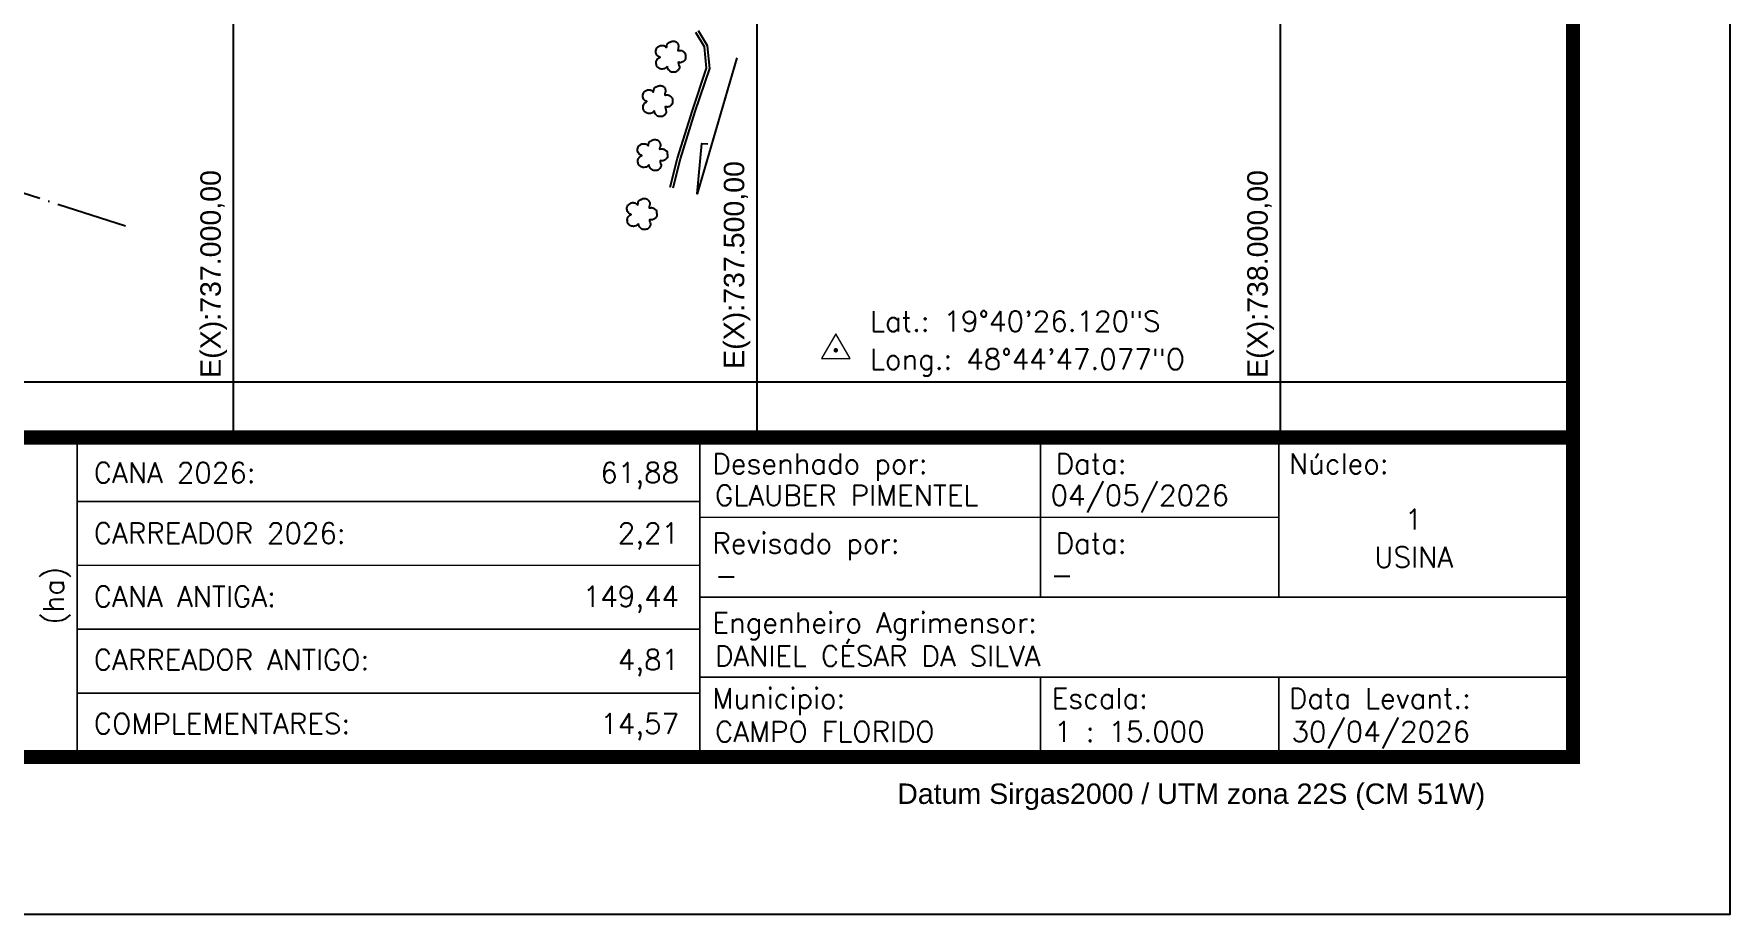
# Model space of a CAD drawing. Header units: millimetres. Extents: x 733975 to 738430, y 7821792 to 7824942.
# Drawn here: x 736810 to 738430, y 7821792 to 7822632 of the extents above; entities that cross this region are included whole.
import ezdxf
from ezdxf.enums import TextEntityAlignment as Align

# ---------------------------------------------------------------- set-up
doc = ezdxf.new("R2010")
doc.units = ezdxf.units.MM
for name, pattern in [('ACAD_ISO04W100', [30, 24, -3, 0, -3]), ('CENTER', [2, 1.25, -0.25, 0.25, -0.25]), ('CONTINUO', [0]), ('LIN0', [0])]:
    doc.linetypes.add(name, pattern=pattern)
for name, color, linetype in [("CURSOS_D'AGUA", 174, 'Continuous'), ('MALHA', 8, 'Continuous'), ('MARGEM', 5, 'Continuous'), ('MATO', 3, 'Continuous'), ('REDE_DE_LUZ', 6, 'CENTER'), ('TEXTO', 7, 'Continuous')]:
    doc.layers.add(name, color=color, linetype=linetype)
doc.styles.add('marcelo', font='arial.ttf')
doc.styles.add('Simplex', font='simplex.shx')
doc.styles.get("Standard").update_dxf_attribs({"font": 'arial.ttf'})

msp = doc.modelspace()

# ---------------------------------------------------------------- linework, layer by layer
at = {"layer": "CURSOS_D'AGUA", "color": 174, "linetype": 'Continuous'}
for points in [[(737417.4, 7822485.8), (737424.4, 7822513.7), (737438.5, 7822559.1), (737452.1, 7822599.4), (737450, 7822619.8), (737441.7, 7822633.6)], [(737420.3, 7822485.1), (737427.3, 7822512.9), (737441.3, 7822558.2), (737455.1, 7822599.1), (737453, 7822620.7), (737444.3, 7822635.1)]]:
    msp.add_lwpolyline(points, dxfattribs=at)
at = {"layer": "CURSOS_D'AGUA", "color": 174}
msp.add_lwpolyline([(737480.9, 7822609.5), (737443.2, 7822479.6), (737447.5, 7822527.7), (737453.2, 7822527.1)], dxfattribs=at)
at = {"layer": 'MALHA', "color": 8}
for points in [[(737500, 7824791.8), (737500, 7822459), (737500, 7822246.8)], [(738000, 7823087.7), (738000, 7822459), (738000, 7822246.8)], [(737000, 7822693.5), (737000, 7822459), (737000, 7822246.8)], [(734124.7, 7822300), (738279.7, 7822300)]]:
    msp.add_lwpolyline(points, dxfattribs=at)
at = {"layer": 'MARGEM', "color": 174, "linetype": 'LIN0', "flags": 128}
msp.add_lwpolyline([(738429.7, 7824941.8), (733974.7, 7824941.8), (733974.7, 7821791.8), (738429.7, 7821791.8)], close=True, dxfattribs=at)
at = {"layer": 'MARGEM', "color": 174, "linetype": 'LIN0', "const_width": 13.6, "flags": 128}
for points in [[(738279.7, 7824791.8), (734124.7, 7824791.8), (734124.7, 7821941.8), (738279.7, 7821941.8)], [(735429.7, 7822246.8), (738279.7, 7822246.8), (738279.7, 7821941.8), (735429.7, 7821941.8)]]:
    msp.add_lwpolyline(points, close=True, dxfattribs=at)
at = {"layer": 'MARGEM', "color": 174, "linetype": 'LIN0', "const_width": 1.51, "flags": 128}
for points in [[(736850.8, 7822246.8), (736850.8, 7821945.6)], [(737445.7, 7822246.8), (737445.7, 7821945.6)], [(737771.1, 7822094.3), (737771.1, 7822246.8)], [(737998.7, 7822094.3), (737998.7, 7822246.8)], [(736850.8, 7822185.8), (737445.7, 7822185.8)], [(737445.7, 7822170.6), (737998.7, 7822170.6)], [(736850.8, 7822124.8), (737445.7, 7822124.8)], [(737445.7, 7822094.3), (738279.9, 7822094.3)], [(736850.8, 7822063.8), (737445.7, 7822063.8)], [(737445.7, 7822018.1), (738279.8, 7822018.1)], [(737771.1, 7822018.1), (737771.1, 7821942.5)], [(737998.7, 7822018.1), (737998.7, 7821942.5)], [(736850.8, 7822002.8), (737445.7, 7822002.8)]]:
    msp.add_lwpolyline(points, dxfattribs=at)
at = {"layer": 'MATO', "color": 94, "linetype": 'CONTINUO'}
for points in [[(737414.5, 7822601.1, 0), (737413.8, 7822600.5, 0), (737412.9, 7822599.7, 0), (737412, 7822599, 0), (737410.9, 7822598.7, 0), (737409.8, 7822598.6, 0), (737408.7, 7822598.6, 0), (737407.9, 7822598.8, 0), (737407.1, 7822599.1, 0), (737406.4, 7822599.5, 0), (737405.8, 7822600, 0), (737405.2, 7822600.5, 0), (737404.8, 7822601.1, 0), (737404.4, 7822601.7, 0), (737404.2, 7822602.3, 0), (737404.1, 7822603, 0), (737403.9, 7822603.9, 0), (737403.9, 7822604.8, 0), (737403.9, 7822605.7, 0), (737404.1, 7822606.4, 0), (737404.4, 7822606.9, 0), (737404.8, 7822607.4, 0), (737405, 7822607.9, 0), (737405.3, 7822608.3, 0), (737405.7, 7822608.7, 0), (737406.4, 7822609.2, 0), (737407.1, 7822609.6, 0), (737407.6, 7822610, 0), (737407.4, 7822610.1, 0), (737406.9, 7822610.2, 0), (737406.4, 7822610.4, 0), (737406, 7822610.6, 0), (737405.6, 7822610.9, 0), (737405.2, 7822611.3, 0), (737404.7, 7822612, 0), (737404.2, 7822612.7, 0), (737403.8, 7822613.5, 0), (737403.6, 7822614.4, 0), (737403.5, 7822615.2, 0), (737403.6, 7822616.1, 0), (737403.8, 7822617.1, 0), (737404.2, 7822618, 0), (737404.6, 7822618.8, 0), (737404.9, 7822619.2, 0), (737405.2, 7822619.5, 0), (737405.6, 7822619.8, 0), (737406.2, 7822620.2, 0), (737406.9, 7822620.6, 0), (737407.5, 7822620.9, 0), (737408.2, 7822621.1, 0), (737408.9, 7822621.2, 0), (737409.5, 7822621.2, 0), (737410.1, 7822621.2, 0), (737410.7, 7822621.1, 0), (737411.2, 7822621, 0), (737411.6, 7822620.8, 0), (737412, 7822620.7, 0), (737412.4, 7822620.4, 0), (737412.9, 7822619.8, 0), (737413.4, 7822619.4, 0), (737413.8, 7822619.2, 0), (737414, 7822619.8, 0), (737414.1, 7822620.6, 0), (737414.2, 7822621.5, 0), (737414.3, 7822621.9, 0), (737414.4, 7822622.2, 0), (737414.6, 7822622.5, 0), (737414.9, 7822622.9, 0), (737415.2, 7822623.4, 0), (737415.6, 7822623.8, 0), (737416.1, 7822624, 0), (737416.6, 7822624.2, 0), (737417.2, 7822624.4, 0), (737417.7, 7822624.6, 0), (737418.2, 7822624.8, 0), (737418.7, 7822625, 0), (737419.2, 7822625.1, 0), (737419.8, 7822625.2, 0), (737420.4, 7822625.2, 0), (737420.9, 7822625.2, 0), (737421.5, 7822625.1, 0), (737422, 7822625, 0), (737422.4, 7822624.8, 0), (737422.9, 7822624.5, 0), (737423.3, 7822624.3, 0), (737423.6, 7822624, 0), (737423.9, 7822623.6, 0), (737424.2, 7822623.2, 0), (737424.6, 7822622.7, 0), (737424.8, 7822622.1, 0), (737425.1, 7822621.5, 0), (737425.3, 7822621, 0), (737425.4, 7822620.4, 0), (737425.4, 7822619.7, 0), (737425.1, 7822618.5, 0), (737424.8, 7822617.3, 0), (737424.7, 7822616.4, 0), (737425.3, 7822616.2, 0), (737426.1, 7822616.3, 0), (737427, 7822616.4, 0), (737427.7, 7822616.3, 0), (737428.3, 7822616.2, 0), (737428.9, 7822615.9, 0), (737429.6, 7822615.5, 0), (737430.2, 7822615, 0), (737430.7, 7822614.5, 0), (737431.1, 7822614.3, 0), (737431.5, 7822613.9, 0), (737431.7, 7822613.4, 0), (737431.9, 7822611.9, 0), (737432, 7822610.3, 0), (737432, 7822608.8, 0), (737431.7, 7822607.9, 0), (737431.3, 7822607.3, 0), (737430.9, 7822606.7, 0), (737430.4, 7822606.2, 0), (737430, 7822605.8, 0), (737429.4, 7822605.4, 0), (737428.6, 7822605.1, 0), (737427.8, 7822604.9, 0), (737427, 7822604.7, 0), (737426.2, 7822605, 0), (737425.5, 7822605.1, 0), (737425, 7822604.9, 0), (737425.2, 7822603.7, 0), (737425.7, 7822602.2, 0), (737426.1, 7822600.7, 0), (737426.1, 7822599.9, 0), (737425.9, 7822599.3, 0), (737425.6, 7822598.8, 0), (737425.2, 7822598.2, 0), (737424.8, 7822597.6, 0), (737424.4, 7822597.1, 0), (737423.9, 7822596.7, 0), (737423.5, 7822596.3, 0), (737423, 7822596, 0), (737422.4, 7822595.8, 0), (737421.7, 7822595.6, 0), (737421.1, 7822595.6, 0), (737420.4, 7822595.5, 0), (737419.8, 7822595.6, 0), (737419.1, 7822595.7, 0), (737418.7, 7822595.7, 0), (737418.2, 7822595.9, 0), (737417.7, 7822596.1, 0), (737417.2, 7822596.5, 0), (737416.6, 7822597.1, 0), (737416.1, 7822597.7, 0), (737415.6, 7822598.1, 0), (737415.2, 7822598.6, 0), (737415, 7822599.1, 0), (737414.9, 7822599.9, 0), (737414.8, 7822600.7, 0), (737414.6, 7822601.4, 0)], [(737402.1, 7822558.8, 0), (737401.3, 7822558.1, 0), (737400.4, 7822557.3, 0), (737399.5, 7822556.6, 0), (737398.4, 7822556.3, 0), (737397.3, 7822556.2, 0), (737396.2, 7822556.2, 0), (737395.4, 7822556.4, 0), (737394.6, 7822556.7, 0), (737393.9, 7822557.1, 0), (737393.3, 7822557.6, 0), (737392.7, 7822558.2, 0), (737392.3, 7822558.7, 0), (737392, 7822559.3, 0), (737391.8, 7822559.9, 0), (737391.6, 7822560.6, 0), (737391.5, 7822561.5, 0), (737391.4, 7822562.4, 0), (737391.4, 7822563.3, 0), (737391.6, 7822564, 0), (737392, 7822564.6, 0), (737392.3, 7822565.1, 0), (737392.6, 7822565.5, 0), (737392.9, 7822565.9, 0), (737393.2, 7822566.3, 0), (737394, 7822566.8, 0), (737394.6, 7822567.2, 0), (737395.1, 7822567.6, 0), (737394.9, 7822567.8, 0), (737394.5, 7822567.9, 0), (737393.9, 7822568, 0), (737393.5, 7822568.2, 0), (737393.2, 7822568.5, 0), (737392.7, 7822569, 0), (737392.2, 7822569.6, 0), (737391.8, 7822570.3, 0), (737391.4, 7822571.1, 0), (737391.2, 7822572, 0), (737391.1, 7822572.8, 0), (737391.1, 7822573.7, 0), (737391.4, 7822574.7, 0), (737391.7, 7822575.6, 0), (737392.1, 7822576.4, 0), (737392.4, 7822576.8, 0), (737392.8, 7822577.1, 0), (737393.2, 7822577.4, 0), (737393.7, 7822577.8, 0), (737394.4, 7822578.2, 0), (737395.1, 7822578.6, 0), (737395.8, 7822578.7, 0), (737396.4, 7822578.8, 0), (737397.1, 7822578.8, 0), (737397.7, 7822578.8, 0), (737398.2, 7822578.7, 0), (737398.7, 7822578.6, 0), (737399.1, 7822578.5, 0), (737399.5, 7822578.3, 0), (737399.9, 7822578, 0), (737400.5, 7822577.5, 0), (737400.9, 7822577, 0), (737401.3, 7822576.8, 0), (737401.5, 7822577.4, 0), (737401.7, 7822578.3, 0), (737401.8, 7822579.1, 0), (737401.8, 7822579.5, 0), (737402, 7822579.8, 0), (737402.1, 7822580.1, 0), (737402.4, 7822580.5, 0), (737402.7, 7822581, 0), (737403.1, 7822581.4, 0), (737403.6, 7822581.6, 0), (737404.2, 7822581.8, 0), (737404.7, 7822582, 0), (737405.2, 7822582.2, 0), (737405.7, 7822582.4, 0), (737406.2, 7822582.6, 0), (737406.8, 7822582.7, 0), (737407.3, 7822582.8, 0), (737407.9, 7822582.8, 0), (737408.5, 7822582.8, 0), (737409, 7822582.7, 0), (737409.5, 7822582.6, 0), (737410, 7822582.4, 0), (737410.4, 7822582.2, 0), (737410.8, 7822581.9, 0), (737411.2, 7822581.6, 0), (737411.5, 7822581.2, 0), (737411.8, 7822580.8, 0), (737412.1, 7822580.3, 0), (737412.4, 7822579.8, 0), (737412.6, 7822579.2, 0), (737412.8, 7822578.6, 0), (737412.9, 7822578, 0), (737413, 7822577.3, 0), (737412.6, 7822576.1, 0), (737412.3, 7822575, 0), (737412.2, 7822574, 0), (737412.8, 7822573.8, 0), (737413.6, 7822573.9, 0), (737414.5, 7822574, 0), (737415.2, 7822573.9, 0), (737415.8, 7822573.8, 0), (737416.4, 7822573.6, 0), (737417.1, 7822573.1, 0), (737417.7, 7822572.6, 0), (737418.2, 7822572.1, 0), (737418.7, 7822571.9, 0), (737419, 7822571.6, 0), (737419.3, 7822571, 0), (737419.5, 7822569.5, 0), (737419.6, 7822567.9, 0), (737419.5, 7822566.4, 0), (737419.3, 7822565.5, 0), (737418.9, 7822564.9, 0), (737418.4, 7822564.4, 0), (737418, 7822563.8, 0), (737417.5, 7822563.4, 0), (737416.9, 7822563, 0), (737416.2, 7822562.7, 0), (737415.4, 7822562.5, 0), (737414.6, 7822562.4, 0), (737413.7, 7822562.6, 0), (737413, 7822562.7, 0), (737412.5, 7822562.5, 0), (737412.8, 7822561.3, 0), (737413.2, 7822559.8, 0), (737413.6, 7822558.3, 0), (737413.6, 7822557.5, 0), (737413.4, 7822556.9, 0), (737413.1, 7822556.5, 0), (737412.8, 7822555.8, 0), (737412.3, 7822555.3, 0), (737411.9, 7822554.7, 0), (737411.5, 7822554.3, 0), (737411, 7822553.9, 0), (737410.5, 7822553.6, 0), (737409.9, 7822553.4, 0), (737409.3, 7822553.3, 0), (737408.6, 7822553.2, 0), (737407.9, 7822553.2, 0), (737407.3, 7822553.2, 0), (737406.7, 7822553.3, 0), (737406.2, 7822553.3, 0), (737405.7, 7822553.5, 0), (737405.2, 7822553.7, 0), (737404.7, 7822554.2, 0), (737404.1, 7822554.7, 0), (737403.6, 7822555.3, 0), (737403.2, 7822555.8, 0), (737402.8, 7822556.2, 0), (737402.5, 7822556.8, 0), (737402.4, 7822557.6, 0), (737402.3, 7822558.3, 0), (737402.1, 7822559, 0)], [(737397.1, 7822507.3, 0), (737396.3, 7822506.6, 0), (737395.5, 7822505.8, 0), (737394.5, 7822505.1, 0), (737393.4, 7822504.8, 0), (737392.3, 7822504.7, 0), (737391.3, 7822504.7, 0), (737390.4, 7822504.9, 0), (737389.6, 7822505.2, 0), (737389, 7822505.6, 0), (737388.3, 7822506.1, 0), (737387.8, 7822506.7, 0), (737387.3, 7822507.3, 0), (737387, 7822507.8, 0), (737386.8, 7822508.4, 0), (737386.6, 7822509.1, 0), (737386.5, 7822510, 0), (737386.4, 7822511, 0), (737386.5, 7822511.8, 0), (737386.7, 7822512.5, 0), (737387, 7822513.1, 0), (737387.3, 7822513.6, 0), (737387.6, 7822514, 0), (737387.9, 7822514.4, 0), (737388.3, 7822514.8, 0), (737389, 7822515.3, 0), (737389.7, 7822515.7, 0), (737390.1, 7822516.1, 0), (737389.9, 7822516.3, 0), (737389.5, 7822516.4, 0), (737389, 7822516.5, 0), (737388.6, 7822516.7, 0), (737388.2, 7822517, 0), (737387.8, 7822517.5, 0), (737387.3, 7822518.1, 0), (737386.8, 7822518.8, 0), (737386.4, 7822519.6, 0), (737386.2, 7822520.5, 0), (737386.1, 7822521.3, 0), (737386.1, 7822522.2, 0), (737386.4, 7822523.2, 0), (737386.7, 7822524.1, 0), (737387.1, 7822524.9, 0), (737387.5, 7822525.4, 0), (737387.8, 7822525.7, 0), (737388.2, 7822525.9, 0), (737388.8, 7822526.3, 0), (737389.4, 7822526.7, 0), (737390.1, 7822527.1, 0), (737390.8, 7822527.2, 0), (737391.5, 7822527.3, 0), (737392.1, 7822527.3, 0), (737392.7, 7822527.3, 0), (737393.2, 7822527.2, 0), (737393.7, 7822527.1, 0), (737394.2, 7822527, 0), (737394.6, 7822526.8, 0), (737395, 7822526.5, 0), (737395.5, 7822526, 0), (737396, 7822525.5, 0), (737396.4, 7822525.3, 0), (737396.6, 7822525.9, 0), (737396.7, 7822526.8, 0), (737396.8, 7822527.7, 0), (737396.9, 7822528, 0), (737397, 7822528.3, 0), (737397.1, 7822528.6, 0), (737397.4, 7822529.1, 0), (737397.8, 7822529.5, 0), (737398.2, 7822529.9, 0), (737398.7, 7822530.1, 0), (737399.2, 7822530.3, 0), (737399.7, 7822530.5, 0), (737400.2, 7822530.7, 0), (737400.7, 7822531, 0), (737401.2, 7822531.2, 0), (737401.8, 7822531.3, 0), (737402.4, 7822531.3, 0), (737402.9, 7822531.3, 0), (737403.5, 7822531.3, 0), (737404, 7822531.2, 0), (737404.5, 7822531.1, 0), (737405, 7822530.9, 0), (737405.4, 7822530.7, 0), (737405.8, 7822530.4, 0), (737406.2, 7822530.1, 0), (737406.5, 7822529.8, 0), (737406.8, 7822529.3, 0), (737407.1, 7822528.8, 0), (737407.4, 7822528.3, 0), (737407.7, 7822527.7, 0), (737407.9, 7822527.1, 0), (737408, 7822526.5, 0), (737408, 7822525.8, 0), (737407.6, 7822524.6, 0), (737407.3, 7822523.5, 0), (737407.2, 7822522.5, 0), (737407.8, 7822522.3, 0), (737408.6, 7822522.4, 0), (737409.5, 7822522.5, 0), (737410.2, 7822522.5, 0), (737410.9, 7822522.3, 0), (737411.5, 7822522.1, 0), (737412.1, 7822521.6, 0), (737412.7, 7822521.1, 0), (737413.3, 7822520.6, 0), (737413.7, 7822520.4, 0), (737414, 7822520.1, 0), (737414.3, 7822519.5, 0), (737414.5, 7822518, 0), (737414.6, 7822516.4, 0), (737414.6, 7822514.9, 0), (737414.3, 7822514, 0), (737413.9, 7822513.4, 0), (737413.4, 7822512.9, 0), (737413, 7822512.3, 0), (737412.5, 7822511.9, 0), (737411.9, 7822511.5, 0), (737411.2, 7822511.2, 0), (737410.4, 7822511, 0), (737409.6, 7822510.9, 0), (737408.7, 7822511.1, 0), (737408, 7822511.2, 0), (737407.6, 7822511.1, 0), (737407.8, 7822509.8, 0), (737408.2, 7822508.3, 0), (737408.6, 7822506.8, 0), (737408.6, 7822506, 0), (737408.4, 7822505.5, 0), (737408.1, 7822505, 0), (737407.8, 7822504.4, 0), (737407.4, 7822503.8, 0), (737406.9, 7822503.2, 0), (737406.5, 7822502.8, 0), (737406, 7822502.4, 0), (737405.6, 7822502.2, 0), (737404.9, 7822501.9, 0), (737404.3, 7822501.8, 0), (737403.6, 7822501.7, 0), (737403, 7822501.7, 0), (737402.3, 7822501.7, 0), (737401.7, 7822501.8, 0), (737401.2, 7822501.9, 0), (737400.7, 7822502, 0), (737400.3, 7822502.2, 0), (737399.7, 7822502.7, 0), (737399.2, 7822503.2, 0), (737398.6, 7822503.8, 0), (737398.2, 7822504.3, 0), (737397.8, 7822504.8, 0), (737397.5, 7822505.3, 0), (737397.4, 7822506.1, 0), (737397.3, 7822506.8, 0), (737397.2, 7822507.5, 0)], [(737387, 7822451, 0), (737386.2, 7822450.3, 0), (737385.4, 7822449.6, 0), (737384.4, 7822448.8, 0), (737383.3, 7822448.5, 0), (737382.2, 7822448.4, 0), (737381.2, 7822448.5, 0), (737380.3, 7822448.7, 0), (737379.5, 7822449, 0), (737378.9, 7822449.4, 0), (737378.2, 7822449.8, 0), (737377.7, 7822450.4, 0), (737377.2, 7822451, 0), (737376.9, 7822451.5, 0), (737376.7, 7822452.1, 0), (737376.5, 7822452.8, 0), (737376.4, 7822453.7, 0), (737376.3, 7822454.7, 0), (737376.4, 7822455.6, 0), (737376.6, 7822456.2, 0), (737376.9, 7822456.8, 0), (737377.2, 7822457.3, 0), (737377.5, 7822457.7, 0), (737377.8, 7822458.2, 0), (737378.2, 7822458.6, 0), (737378.9, 7822459, 0), (737379.6, 7822459.5, 0), (737380, 7822459.8, 0), (737379.8, 7822460, 0), (737379.4, 7822460.1, 0), (737378.9, 7822460.2, 0), (737378.5, 7822460.4, 0), (737378.1, 7822460.8, 0), (737377.7, 7822461.2, 0), (737377.2, 7822461.8, 0), (737376.7, 7822462.6, 0), (737376.3, 7822463.4, 0), (737376.1, 7822464.2, 0), (737376, 7822465.1, 0), (737376, 7822466, 0), (737376.3, 7822466.9, 0), (737376.6, 7822467.9, 0), (737377, 7822468.7, 0), (737377.4, 7822469.1, 0), (737377.7, 7822469.4, 0), (737378.1, 7822469.6, 0), (737378.7, 7822470.1, 0), (737379.3, 7822470.5, 0), (737380, 7822470.8, 0), (737380.7, 7822471, 0), (737381.4, 7822471.1, 0), (737382, 7822471.1, 0), (737382.6, 7822471, 0), (737383.1, 7822471, 0), (737383.6, 7822470.8, 0), (737384.1, 7822470.7, 0), (737384.5, 7822470.5, 0), (737384.9, 7822470.3, 0), (737385.4, 7822469.7, 0), (737385.9, 7822469.2, 0), (737386.3, 7822469, 0), (737386.5, 7822469.6, 0), (737386.6, 7822470.5, 0), (737386.7, 7822471.4, 0), (737386.8, 7822471.8, 0), (737386.9, 7822472.1, 0), (737387, 7822472.3, 0), (737387.3, 7822472.8, 0), (737387.7, 7822473.2, 0), (737388.1, 7822473.6, 0), (737388.6, 7822473.9, 0), (737389.1, 7822474.1, 0), (737389.6, 7822474.2, 0), (737390.1, 7822474.5, 0), (737390.6, 7822474.7, 0), (737391.1, 7822474.9, 0), (737391.7, 7822475, 0), (737392.3, 7822475, 0), (737392.8, 7822475, 0), (737393.4, 7822475, 0), (737393.9, 7822474.9, 0), (737394.4, 7822474.8, 0), (737394.9, 7822474.6, 0), (737395.3, 7822474.4, 0), (737395.7, 7822474.1, 0), (737396.1, 7822473.8, 0), (737396.4, 7822473.5, 0), (737396.7, 7822473.1, 0), (737397, 7822472.6, 0), (737397.3, 7822472, 0), (737397.6, 7822471.4, 0), (737397.8, 7822470.9, 0), (737397.9, 7822470.3, 0), (737397.9, 7822469.5, 0), (737397.5, 7822468.4, 0), (737397.2, 7822467.2, 0), (737397.1, 7822466.2, 0), (737397.7, 7822466, 0), (737398.5, 7822466.1, 0), (737399.4, 7822466.3, 0), (737400.1, 7822466.2, 0), (737400.8, 7822466, 0), (737401.4, 7822465.8, 0), (737402, 7822465.4, 0), (737402.6, 7822464.9, 0), (737403.2, 7822464.4, 0), (737403.6, 7822464.1, 0), (737403.9, 7822463.8, 0), (737404.2, 7822463.2, 0), (737404.4, 7822461.8, 0), (737404.5, 7822460.2, 0), (737404.5, 7822458.6, 0), (737404.2, 7822457.8, 0), (737403.8, 7822457.1, 0), (737403.3, 7822456.6, 0), (737402.9, 7822456.1, 0), (737402.4, 7822455.6, 0), (737401.8, 7822455.2, 0), (737401.1, 7822454.9, 0), (737400.3, 7822454.7, 0), (737399.5, 7822454.6, 0), (737398.6, 7822454.8, 0), (737397.9, 7822455, 0), (737397.5, 7822454.8, 0), (737397.7, 7822453.5, 0), (737398.1, 7822452, 0), (737398.5, 7822450.5, 0), (737398.5, 7822449.8, 0), (737398.3, 7822449.2, 0), (737398, 7822448.7, 0), (737397.7, 7822448.1, 0), (737397.3, 7822447.5, 0), (737396.8, 7822447, 0), (737396.4, 7822446.5, 0), (737395.9, 7822446.2, 0), (737395.5, 7822445.9, 0), (737394.8, 7822445.7, 0), (737394.2, 7822445.5, 0), (737393.5, 7822445.4, 0), (737392.9, 7822445.4, 0), (737392.2, 7822445.4, 0), (737391.6, 7822445.5, 0), (737391.1, 7822445.6, 0), (737390.6, 7822445.7, 0), (737390.2, 7822445.9, 0), (737389.6, 7822446.4, 0), (737389.1, 7822447, 0), (737388.5, 7822447.5, 0), (737388.1, 7822448, 0), (737387.7, 7822448.5, 0), (737387.4, 7822449, 0), (737387.3, 7822449.8, 0), (737387.2, 7822450.6, 0), (737387.1, 7822451.2, 0)]]:
    msp.add_polyline3d(points, dxfattribs=at)
at = {"layer": 'REDE_DE_LUZ', "linetype": 'ACAD_ISO04W100', "ltscale": 3}
msp.add_lwpolyline([(736575, 7822552.3), (736897.2, 7822449)], dxfattribs=at)
at = {"layer": 'TEXTO', "color": 7, "lineweight": 9, "flags": 128}
msp.add_lwpolyline([(737561.9, 7822322.3), (737589.1, 7822322.3), (737575.5, 7822345.8)], close=True, dxfattribs=at)
at = {"layer": 'TEXTO', "color": 7, "lineweight": 9, "const_width": 2.12, "flags": 128}
msp.add_lwpolyline([(737574.4, 7822330.1, -1), (737576.6, 7822330.1, -1)], format="xyb", close=True, dxfattribs=at)

# ---------------------------------------------------------------- texts
at = {"layer": 'MALHA'}
for s, p in [('E(X):737.000,00', (736993.9, 7822303.8)), ('E(X):737.500,00', (737493.9, 7822312.4)), ('E(X):738.000,00', (737993.9, 7822303.8))]:
    msp.add_text(s, height=19.5, rotation=90, dxfattribs=at).set_placement(p, align=Align.BOTTOM_LEFT)
at = {"layer": 'MARGEM', "color": 7, "linetype": 'Continuous', "style": 'Simplex'}
for s, p in [('CANA 2026:', (736866.7, 7822223)), ('04/05/2026', (737780.6, 7822201.3)), ('GLAUBER PIMENTEL', (737460.1, 7822201.3)), ('CARREADOR 2026:', (736866.7, 7822165.3)), ('-', (737460.1, 7822125.1)), ('-', (737780.6, 7822125.7)), ('CANA ANTIGA:', (736866.7, 7822104.8)), ('CARREADOR ANTIGO:', (736866.7, 7822044.4)), ('DANIEL CÉSAR DA SILVA', (737460.1, 7822048)), ('COMPLEMENTARES:', (736866.7, 7821983.4)), ('CAMPO FLORIDO', (737460.1, 7821975.8)), ('1 : 15.000', (737784.1, 7821975.8)), ('30/04/2026', (738010.8, 7821975.8))]:
    msp.add_text(s, height=19.5, dxfattribs=at).set_placement(p, align=Align.TOP_LEFT)
for s, p in [('61,88', (737425.8, 7822223)), ('2,21', (737425.8, 7822165.3)), ('149,44', (737425.8, 7822104.8)), ('4,81', (737425.8, 7822044.4)), ('14,57', (737425.8, 7821983.4))]:
    msp.add_text(s, height=19.5, dxfattribs=at).set_placement(p, align=Align.TOP_RIGHT)
at = {"layer": 'MARGEM', "color": 7, "linetype": 'Continuous', "lineweight": 9}
for s, style, p in [('Desenhado por:', 'Simplex', (737457.6, 7822231.6)), ('Data:', 'Simplex', (737785.5, 7822231.6)), ('Núcleo:', 'Simplex', (738008.3, 7822231.6)), ('Revisado por:', 'Simplex', (737457.6, 7822155.7)), ('Data:', 'Simplex', (737785.5, 7822155.7)), ('Engenheiro Agrimensor:', 'Simplex', (737457.6, 7822079.8)), ('Municipio:', 'Simplex', (737457.6, 7822007.6)), ('Escala:', 'Simplex', (737781.6, 7822007.6)), ('Data Levant.:', 'Simplex', (738008.3, 7822007.6)), ('Datum Sirgas2000 / UTM zona 22S (CM 51W)', 'marcelo', (737634.2, 7821916.5))]:
    msp.add_text(s, height=19.5, dxfattribs=dict(at, style=style)).set_placement(p, align=Align.TOP_LEFT)
at = {"layer": 'MARGEM', "color": 7, "linetype": 'Continuous', "style": 'Simplex'}
for s, p in [('1', (738127.4, 7822168.6)), ('USINA', (738127.4, 7822132.6))]:
    msp.add_text(s, height=19.5, dxfattribs=at).set_placement(p, align=Align.MIDDLE_CENTER)
msp.add_text('(ha)', height=19.5, rotation=90, dxfattribs=at).set_placement((736828.3, 7822095.9), align=Align.MIDDLE_CENTER)
at = {"layer": 'TEXTO', "linetype": 'ByBlock', "style": 'Simplex'}
for s, p in [('Lat.: 19°40\'26.120"S', (737608.2, 7822348.1, 985.2)), ('Long.: 48°44\'47.077"O', (737608.2, 7822311.9, 985.2))]:
    msp.add_text(s, height=19.5, dxfattribs=at).set_placement(p)

doc.saveas('drawing.dxf')
